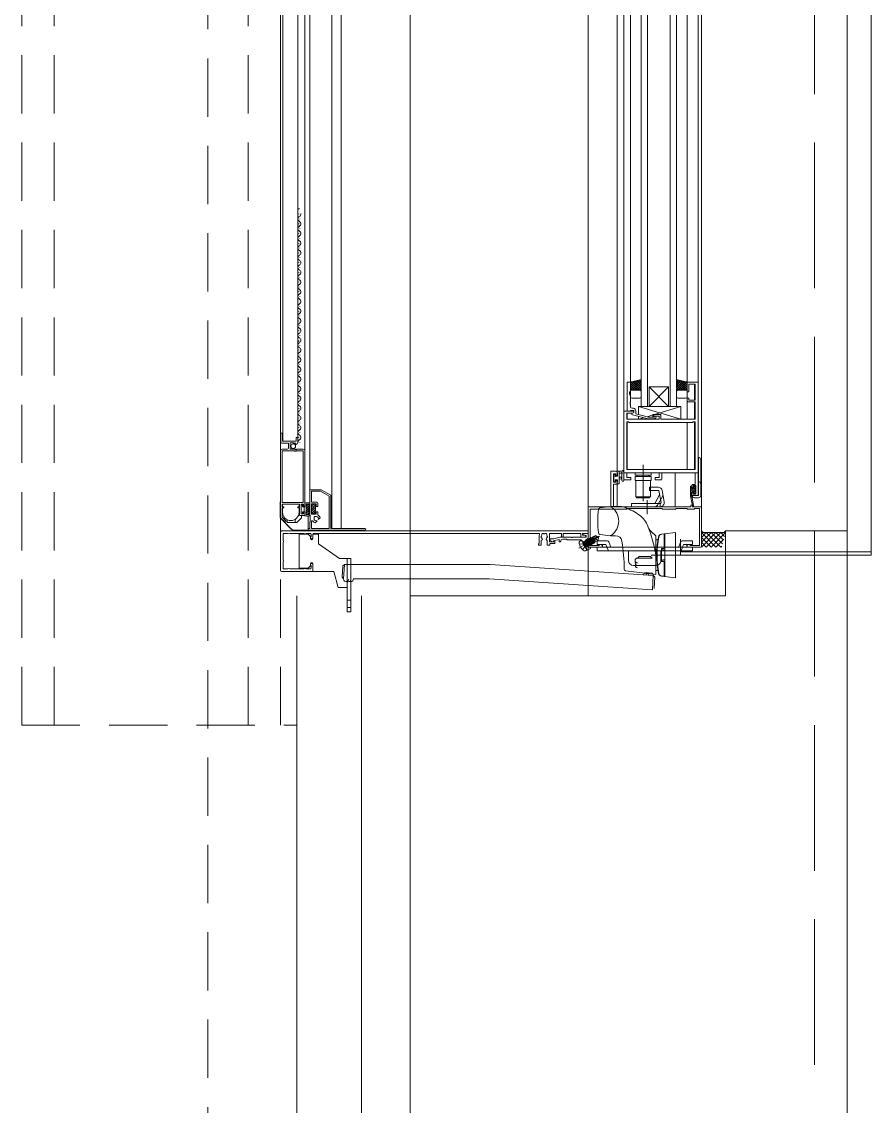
# Model space of a CAD drawing. Units: millimetres at full size, sheet at 1:30. Extents: x -16828 to 149130, y 47892 to 100313.
# Drawn here: x 30570 to 31095, y 53930 to 54601 of the extents above; entities that cross this region are included whole.
import ezdxf

# ---------------------------------------------------------------- set-up
doc = ezdxf.new("R2010")
doc.units = ezdxf.units.MM
doc.header["$LTSCALE"] = 30
doc.linetypes.add('DASHED1', pattern=[1.8, 1.2, -0.6])
doc.linetypes.add('DASHED3', pattern=[4, 3, -1])
for name, color, linetype, lineweight in [('0-1', 7, 'Continuous', 15), ('2-1_躯体', 7, 'Continuous', 15), ('2-3_間仕切り', 7, 'Continuous', 15), ('2-A_建具', 7, 'Continuous', 15)]:
    doc.layers.add(name, color=color, linetype=linetype, lineweight=lineweight)

msp = doc.modelspace()

# ---------------------------------------------------------------- linework, layer by layer
at = {"layer": '0-1', "linetype": 'DASHED3'}
msp.add_line((31059.96, 58725.86), (31059.96, 50675.86), dxfattribs=at)
at = {"layer": '0-1'}
for p, q in [((31079.96, 58725.86), (31079.96, 50655.86)), ((30809.96, 55225.86), (30809.96, 51225.86))]:
    msp.add_line(p, q, dxfattribs=at)
at = {"layer": '0-1', "linetype": 'DASHED1'}
for p, q in [((31079.96, 57745.86), (31079.96, 50655.86)), ((30684.96, 55225.86), (30684.96, 51225.86))]:
    msp.add_line(p, q, dxfattribs=at)
at = {"layer": '2-1_躯体'}
for p, q in [((31004.96, 54285.86), (31004.96, 54245.86)), ((31004.96, 54285.86), (31079.96, 54285.86)), ((31079.96, 54285.86), (31079.96, 50655.86)), ((30809.96, 54245.86), (31004.96, 54245.86)), ((30809.96, 54245.86), (30809.96, 51225.86))]:
    msp.add_line(p, q, dxfattribs=at)
at = {"layer": '2-1_躯体', "linetype": 'DASHED3'}
msp.add_line((31059.96, 54285.86), (31059.96, 50675.86), dxfattribs=at)
at = {"layer": '2-3_間仕切り'}
for p, q in [((30739.96, 54245.86), (30739.96, 51295.86)), ((30779.96, 54245.86), (30779.96, 51255.86))]:
    msp.add_line(p, q, dxfattribs=at)
at = {"layer": '2-A_建具', "linetype": 'DASHED1'}
for p, q in [((30569.96, 54165.86), (30569.96, 55100.86)), ((30589.96, 54165.86), (30589.96, 55100.86)), ((30709.96, 54165.86), (30709.96, 55100.86)), ((30729.96, 54165.86), (30729.96, 54260.86)), ((30569.96, 54165.86), (30739.96, 54165.86))]:
    msp.add_line(p, q, dxfattribs=at)
at = {"layer": '2-A_建具'}
for p, q in [((30919.96, 54245.86), (30919.96, 55055.86)), ((31094.96, 54270.86), (31094.96, 55030.86)), ((30989.96, 55025.36), (30989.96, 54276.36)), ((30729.96, 55015.86), (30729.96, 54285.86)), ((30747.96, 54998.52), (30747.96, 54308.06)), ((30941.96, 54984.59), (30941.96, 54317.13)), ((30937.96, 54981.96), (30937.96, 54319.76)), ((30981.16, 54946.86), (30981.16, 54354.86)), ((30952.66, 54938.86), (30952.66, 54362.86)), ((30956.66, 54938.86), (30956.66, 54362.86)), ((30970.66, 54362.86), (30970.66, 54938.86)), ((30974.66, 54362.86), (30974.66, 54938.86)), ((30946.16, 54929.86), (30946.16, 54371.86)), ((30731.26, 54650.86), (30731.26, 54341.45)), ((30740.66, 54343.36), (30740.66, 54650.86)), ((30744.96, 54650.86), (30744.96, 54335.46)), ((30761.56, 54287.36), (30761.56, 54650.86)), ((30767.46, 54287.36), (30767.46, 54650.86)), ((30741.16, 54481.76), (30741.16, 54481.56)), ((30741.16, 54475.76), (30741.16, 54475.56)), ((30741.16, 54475.06), (30741.16, 54474.86)), ((30741.92, 54478.76), (30741.92, 54478.56)), ((30741.16, 54469.76), (30741.16, 54469.56)), ((30741.92, 54472.76), (30741.92, 54472.56)), ((30741.16, 54463.76), (30741.16, 54463.56)), ((30741.92, 54466.76), (30741.92, 54466.56)), ((30741.92, 54460.76), (30741.92, 54460.56)), ((30741.16, 54457.76), (30741.16, 54457.56)), ((30741.92, 54454.76), (30741.92, 54454.56)), ((30741.16, 54451.76), (30741.16, 54451.56)), ((30741.92, 54448.76), (30741.92, 54448.56)), ((30741.16, 54445.76), (30741.16, 54445.56)), ((30741.92, 54442.76), (30741.92, 54442.56)), ((30741.16, 54439.76), (30741.16, 54439.56)), ((30741.16, 54433.76), (30741.16, 54433.56)), ((30741.92, 54436.76), (30741.92, 54436.56)), ((30741.16, 54427.76), (30741.16, 54427.56)), ((30741.92, 54430.76), (30741.92, 54430.56)), ((30741.16, 54421.76), (30741.16, 54421.56)), ((30741.92, 54424.76), (30741.92, 54424.56)), ((30741.16, 54415.76), (30741.16, 54415.56)), ((30741.92, 54418.76), (30741.92, 54418.56)), ((30741.16, 54409.76), (30741.16, 54409.56)), ((30741.92, 54412.76), (30741.92, 54412.56)), ((30741.16, 54403.76), (30741.16, 54403.56)), ((30741.16, 54403.06), (30741.16, 54402.86)), ((30741.92, 54406.76), (30741.92, 54406.56)), ((30741.92, 54400.76), (30741.92, 54400.56)), ((30741.16, 54397.76), (30741.16, 54397.56)), ((30741.92, 54394.76), (30741.92, 54394.56)), ((30741.16, 54391.76), (30741.16, 54391.56)), ((30741.92, 54388.76), (30741.92, 54388.56)), ((30741.16, 54385.76), (30741.16, 54385.56)), ((30741.92, 54382.76), (30741.92, 54382.56)), ((30741.16, 54379.76), (30741.16, 54379.56)), ((30741.16, 54373.76), (30741.16, 54373.56)), ((30741.92, 54376.76), (30741.92, 54376.56)), ((30946.16, 54377.86), (30952.66, 54379.36)), ((30946.16, 54373.09), (30952.36, 54379.29)), ((30946.16, 54374.5), (30950.52, 54378.87)), ((30946.16, 54375.92), (30948.69, 54378.44)), ((30946.16, 54377.33), (30946.85, 54378.02)), ((30950.27, 54372.86), (30946.16, 54376.98)), ((30948.86, 54372.86), (30946.16, 54375.56)), ((30947.45, 54372.86), (30946.16, 54374.15)), ((30951.69, 54372.86), (30946.59, 54377.96)), ((30947.35, 54372.86), (30952.66, 54378.17)), ((30952.66, 54373.3), (30947.74, 54378.23)), ((30948.76, 54372.86), (30952.66, 54376.76)), ((30952.66, 54374.72), (30948.89, 54378.49)), ((30952.66, 54376.13), (30950.04, 54378.76)), ((30950.17, 54372.86), (30952.66, 54375.35)), ((30952.66, 54377.55), (30951.19, 54379.02)), ((30951.59, 54372.86), (30952.66, 54373.93)), ((30952.66, 54378.96), (30952.34, 54379.29)), ((30957.66, 54374.86), (30957.66, 54362.86)), ((30957.66, 54374.86), (30969.66, 54362.86)), ((30969.66, 54374.86), (30957.66, 54362.86)), ((30957.66, 54374.86), (30969.66, 54374.86)), ((30969.66, 54362.86), (30969.66, 54374.86)), ((30981.16, 54377.86), (30974.66, 54379.36)), ((30974.66, 54378.96), (30974.98, 54379.29)), ((30974.66, 54377.55), (30976.13, 54379.02)), ((30974.66, 54376.13), (30977.28, 54378.76)), ((30974.66, 54374.72), (30978.43, 54378.49)), ((30974.66, 54373.3), (30979.58, 54378.23)), ((30979.97, 54372.86), (30974.66, 54378.17)), ((30978.56, 54372.86), (30974.66, 54376.76)), ((30977.15, 54372.86), (30974.66, 54375.35)), ((30975.73, 54372.86), (30974.66, 54373.93)), ((30981.16, 54373.09), (30974.96, 54379.29)), ((30975.63, 54372.86), (30980.73, 54377.96)), ((30981.16, 54374.5), (30976.79, 54378.87)), ((30977.04, 54372.86), (30981.16, 54376.98)), ((30978.46, 54372.86), (30981.16, 54375.56)), ((30981.16, 54375.92), (30978.63, 54378.44)), ((30979.87, 54372.86), (30981.16, 54374.15)), ((30981.16, 54377.33), (30980.47, 54378.02)), ((30981.66, 54377.86), (30987.96, 54377.86)), ((30985.76, 54376.66), (30985.76, 54366.66)), ((30741.16, 54367.76), (30741.16, 54367.56)), ((30741.92, 54370.76), (30741.92, 54370.56)), ((30952.66, 54372.86), (30946.16, 54372.86)), ((30946.16, 54368.86), (30946.16, 54371.86)), ((30947.16, 54372.86), (30951.66, 54372.86)), ((30951.66, 54367.86), (30947.16, 54367.86)), ((30952.66, 54371.86), (30952.66, 54368.86)), ((30974.66, 54372.86), (30981.16, 54372.86)), ((30974.66, 54371.86), (30974.66, 54368.86)), ((30980.16, 54372.86), (30975.66, 54372.86)), ((30975.66, 54367.86), (30980.16, 54367.86)), ((30981.16, 54368.86), (30981.16, 54371.86)), ((30741.16, 54361.76), (30741.16, 54361.56)), ((30741.92, 54364.76), (30741.92, 54364.56)), ((30946.04, 54365.09), (30946.16, 54364.9)), ((30946.16, 54364.9), (30946.16, 54364.82)), ((30946.16, 54363.9), (30946.16, 54362.66)), ((30947.16, 54361.66), (30947.96, 54361.66)), ((30977.16, 54362.86), (30951.16, 54362.86)), ((30951.16, 54357.88), (30951.16, 54362.86)), ((30951.16, 54362.86), (30977.16, 54354.86)), ((30951.76, 54362.86), (30975.76, 54362.86)), ((30977.16, 54362.86), (30960.91, 54357.86)), ((30977.16, 54362.86), (30977.16, 54354.86)), ((30985.76, 54365.66), (30985.76, 54354.86)), ((30741.16, 54355.76), (30741.16, 54355.56)), ((30741.92, 54358.76), (30741.92, 54358.56)), ((30948.16, 54359.86), (30941.96, 54359.86)), ((30944.16, 54358.66), (30944.16, 54354.86)), ((30944.16, 54353.36), (30944.16, 54323.79)), ((30951.16, 54354.86), (30951.16, 54356.64)), ((30954.26, 54355.81), (30951.16, 54354.86)), ((30959.86, 54357.54), (30956.41, 54356.48)), ((30959.86, 54355.06), (30959.86, 54354.86)), ((30985.76, 54353.36), (30985.76, 54323.79)), ((30741.16, 54349.76), (30741.16, 54349.56)), ((30741.92, 54352.76), (30741.92, 54352.56)), ((30741.92, 54346.76), (30741.92, 54346.56)), ((30981.16, 54352.93), (30981.16, 54323.79)), ((30730.16, 54345.86), (30730.16, 54340.66)), ((30738.4, 54339.62), (30738.83, 54340.05)), ((30740.66, 54340.56), (30740.66, 54343.36)), ((30741.16, 54343.76), (30741.16, 54343.56)), ((30741.92, 54340.76), (30741.92, 54340.56)), ((30734.26, 54336.46), (30730.96, 54336.46)), ((30739.16, 54336.16), (30738.86, 54336.46)), ((30739.33, 54339.76), (30739.27, 54339.51)), ((30953.96, 54304.36), (30953.96, 54326.79)), ((30988.08, 54307.86), (30988.08, 54331.36)), ((30989.58, 54329.86), (30989.58, 54307.86)), ((30935.66, 54319.46), (30935.66, 54320.06)), ((30935.75, 54320.27), (30936.25, 54320.77)), ((30936.76, 54320.56), (30936.76, 54320.22)), ((30938.26, 54322.86), (30940.94, 54322.86)), ((30939.16, 54322.86), (30939.16, 54315.26)), ((30940.34, 54321.66), (30939.16, 54321.66)), ((30940.76, 54317.13), (30940.76, 54321.09)), ((30987.96, 54321.86), (30941.96, 54321.86)), ((30948.96, 54321.86), (30948.96, 54320.36)), ((30958.96, 54321.86), (30948.96, 54321.86)), ((30958.96, 54320.36), (30948.96, 54320.36)), ((30950.36, 54319.56), (30950.36, 54319.86)), ((30957.56, 54319.56), (30957.56, 54319.86)), ((30958.96, 54320.36), (30958.96, 54321.86)), ((30965.46, 54321.86), (30965.46, 54317.86)), ((30973.76, 54321.86), (30973.76, 54300.86)), ((30935.66, 54316.46), (30935.66, 54316.96)), ((30935.86, 54317.16), (30935.86, 54319.26)), ((30936.46, 54316.16), (30935.96, 54316.16)), ((30937.96, 54300.86), (30937.96, 54317.36)), ((30938.86, 54314.96), (30938.26, 54314.96)), ((30939.16, 54319.16), (30940.3, 54319.06)), ((30939.16, 54317.96), (30940.3, 54318.06)), ((30949.46, 54316.96), (30949.46, 54306.96)), ((30950.96, 54316.96), (30950.96, 54317.06)), ((30956.96, 54316.96), (30956.96, 54317.06)), ((30983.46, 54313.56), (30983.86, 54313.56)), ((30983.97, 54313.54), (30984.14, 54313.37)), ((30984.16, 54313.26), (30984.16, 54312.16)), ((30985.56, 54313.26), (30986.06, 54313.26)), ((30985.6, 54313.26), (30986.36, 54312.5)), ((30747.96, 54311.36), (30747.96, 54295.53)), ((30754.96, 54311.36), (30747.96, 54311.36)), ((30748.96, 54310.36), (30748.96, 54303.56)), ((30754.69, 54310.36), (30748.96, 54310.36)), ((30759.96, 54307.32), (30754.69, 54310.36)), ((30760.96, 54307.9), (30754.96, 54311.36)), ((30759.96, 54287.36), (30759.96, 54307.32)), ((30760.96, 54287.36), (30760.96, 54307.9)), ((30958.46, 54306.96), (30949.46, 54306.96)), ((30949.96, 54306.36), (30957.96, 54306.36)), ((30950.96, 54306.86), (30950.96, 54306.96)), ((30956.96, 54306.86), (30956.96, 54306.96)), ((30963.71, 54310.86), (30957.96, 54310.86)), ((30961.12, 54302.86), (30964.18, 54308.17)), ((30962.85, 54301.86), (30965.92, 54307.17)), ((30963.71, 54310.86), (30965.02, 54303.45)), ((30965.75, 54310.79), (30966.99, 54303.79)), ((30983.16, 54313), (30986.36, 54309.8)), ((30983.16, 54311.65), (30984.99, 54309.83)), ((30983.16, 54310.31), (30984.16, 54309.31)), ((30983.16, 54308.96), (30984.16, 54307.96)), ((30983.16, 54307.61), (30983.21, 54307.56)), ((30983.16, 54307.56), (30984.57, 54301.3)), ((30984.16, 54307.56), (30984.17, 54307.47)), ((30984.18, 54307.86), (30988.08, 54307.86)), ((30984.34, 54306.45), (30985.16, 54301.41)), ((30987.96, 54307.86), (30984.66, 54307.86)), ((30985.26, 54312.25), (30986.16, 54311.35)), ((30985.26, 54308.96), (30985.26, 54309.3)), ((30985.33, 54309.49), (30985.92, 54308.89)), ((30988.08, 54306.36), (30985.68, 54306.36)), ((30986.27, 54309.25), (30985.77, 54308.75)), ((30986.16, 54312.26), (30986.16, 54310.26)), ((30986.36, 54312.96), (30986.36, 54312.46)), ((30986.36, 54310.06), (30986.36, 54309.46)), ((30729.76, 54303.56), (30729.76, 54294.25)), ((30729.76, 54303.56), (30729.76, 54294.25)), ((30731.16, 54300.88), (30731.16, 54302.36)), ((30731.16, 54297.36), (30731.16, 54300.04)), ((30741.36, 54300.88), (30741.36, 54302.36)), ((30741.36, 54297.36), (30741.36, 54300.04)), ((30742.56, 54296.46), (30742.56, 54301.96)), ((30743.56, 54301.96), (30742.56, 54301.96)), ((30743.56, 54300.71), (30743.56, 54301.96)), ((30743.56, 54300.71), (30744.96, 54300.71)), ((30744.46, 54297.71), (30744.46, 54300.71)), ((30744.96, 54303.21), (30747.96, 54303.21)), ((30744.96, 54300.71), (30744.96, 54303.21)), ((30745.66, 54302.41), (30747.46, 54302.41)), ((30745.66, 54302.41), (30745.66, 54296.01)), ((30745.66, 54300.99), (30747.07, 54302.41)), ((30745.66, 54299.58), (30747.46, 54301.38)), ((30745.66, 54298.16), (30747.46, 54299.96)), ((30747.46, 54296.01), (30747.46, 54302.41)), ((30747.96, 54295.21), (30747.96, 54303.21)), ((30748.96, 54303.56), (30752.36, 54303.56)), ((30748.96, 54302.56), (30748.96, 54296.19)), ((30751.86, 54302.56), (30748.96, 54302.56)), ((30748.96, 54300.83), (30750.49, 54302.36)), ((30748.96, 54302.16), (30748.96, 54296.56)), ((30748.96, 54299.42), (30751.46, 54301.92)), ((30748.96, 54298), (30751.46, 54300.5)), ((30751.26, 54302.36), (30749.16, 54302.36)), ((30751.46, 54298.16), (30751.46, 54302.16)), ((30751.86, 54301.06), (30751.86, 54302.56)), ((30752.86, 54301.06), (30751.86, 54301.06)), ((30752.86, 54303.06), (30752.86, 54301.06)), ((30927.16, 54300.1), (30933.9, 54300.93)), ((30933.9, 54300.93), (30939.74, 54300.93)), ((30955.96, 54302.86), (30946.71, 54302.86)), ((30946.71, 54302.86), (30946.71, 54300.86)), ((30956.36, 54302.46), (30955.96, 54302.86)), ((30956.56, 54302.46), (30956.36, 54302.46)), ((30956.46, 54304.86), (30956.46, 54296.23)), ((30956.56, 54302.46), (30956.96, 54302.86)), ((30964.52, 54302.86), (30956.96, 54302.86)), ((30964.46, 54302.86), (30964.46, 54300.86)), ((30730.05, 54293.57), (30736.77, 54286.85)), ((30730.05, 54293.57), (30736.67, 54286.95)), ((30738.96, 54293.03), (30738.96, 54291.16)), ((30742.76, 54293.96), (30739.96, 54291.16)), ((30743.56, 54296.46), (30742.56, 54296.46)), ((30742.76, 54295.36), (30742.76, 54293.96)), ((30744.96, 54297.71), (30743.56, 54297.71)), ((30743.56, 54296.46), (30743.56, 54297.71)), ((30744.96, 54295.21), (30744.96, 54297.71)), ((30744.96, 54295.21), (30746.16, 54295.21)), ((30745.66, 54296.75), (30747.46, 54298.55)), ((30745.66, 54296.01), (30747.46, 54296.01)), ((30746.33, 54296.01), (30747.46, 54297.13)), ((30746.76, 54295.21), (30747.96, 54295.21)), ((30746.96, 54295.21), (30746.96, 54287.36)), ((30747.96, 54295.53), (30748.16, 54295.33)), ((30748.16, 54295.33), (30748.16, 54291.54)), ((30748.96, 54296.59), (30751.46, 54299.09)), ((30748.96, 54296.19), (30751.86, 54296.16)), ((30749.16, 54296.36), (30751.26, 54296.36)), ((30750.15, 54296.36), (30751.36, 54297.58)), ((30750.61, 54294.21), (30750.61, 54293.36)), ((30751.96, 54294.71), (30751.11, 54294.71)), ((30751.46, 54296.56), (30751.46, 54297.56)), ((30751.86, 54297.66), (30752.86, 54297.66)), ((30751.86, 54296.16), (30751.86, 54297.66)), ((30752.86, 54297.66), (30752.86, 54295.69)), ((30754.37, 54294.01), (30753.21, 54292.84)), ((30734.06, 54292.76), (30734.06, 54291.16)), ((30739.96, 54291.16), (30734.06, 54291.16)), ((30738.09, 54286.36), (30747.26, 54286.36)), ((30746.96, 54287.36), (30746.96, 54286.36)), ((30747.96, 54287.36), (30746.96, 54287.36)), ((30746.96, 54286.36), (30782.06, 54286.36)), ((30748.16, 54291.54), (30747.96, 54291.34)), ((30747.96, 54291.34), (30747.96, 54287.36)), ((30748.96, 54291.7), (30748.96, 54287.36)), ((30748.96, 54287.36), (30759.96, 54287.36)), ((30752.48, 54292.12), (30751.31, 54290.95)), ((30782.06, 54287.36), (30760.96, 54287.36)), ((30730.46, 54285.86), (30729.96, 54285.36)), ((30919.96, 54285.86), (30729.96, 54285.86)), ((30729.96, 54285.36), (30729.96, 54261.36)), ((30741.41, 54283.86), (30747.01, 54283.86)), ((30741.41, 54262.86), (30741.41, 54283.86)), ((30747.01, 54283.86), (30748.51, 54282.36)), ((30748.51, 54282.36), (30748.51, 54281.06)), ((30749.91, 54283.86), (30753.41, 54283.86)), ((30749.91, 54281.06), (30749.91, 54283.86)), ((30749.96, 54281.61), (30749.96, 54283.86)), ((30750.32, 54284.36), (30889.63, 54284.36)), ((30891.02, 54282.44), (30891.07, 54282.56)), ((30891.25, 54281.56), (30891.16, 54281.65)), ((30891.27, 54283.21), (30891.28, 54283.36)), ((30891.71, 54280.66), (30891.71, 54280.8)), ((30892.46, 54284.18), (30892.61, 54284.14)), ((30893.11, 54284.14), (30893.26, 54284.18)), ((30894.01, 54280.8), (30894.01, 54280.66)), ((30894.43, 54283.36), (30894.45, 54283.21)), ((30894.56, 54281.65), (30894.47, 54281.56)), ((30894.65, 54282.56), (30894.7, 54282.44)), ((30915.81, 54280.19), (30914.89, 54279.55)), ((30915.81, 54280.19), (30919.31, 54274.13)), ((30917.71, 54279.53), (30917.86, 54279.62)), ((30917.71, 54279.53), (30917.71, 54279.09)), ((30920.44, 54276.54), (30917.86, 54279.62)), ((30917.86, 54279.62), (30918.24, 54279.4)), ((30918.31, 54279.88), (30918.31, 54279.44)), ((30918.92, 54279.79), (30918.84, 54279.75)), ((30918.92, 54280.23), (30919.07, 54280.32)), ((30918.92, 54280.23), (30918.92, 54279.79)), ((30918.92, 54280.23), (30921.5, 54277.15)), ((30921.13, 54277.37), (30918.92, 54279.79)), ((30919.07, 54280.32), (30919.45, 54280.1)), ((30921.66, 54277.24), (30919.07, 54280.32)), ((30919.53, 54280.14), (30919.45, 54280.1)), ((30919.45, 54280.1), (30921.66, 54277.68)), ((30919.53, 54280.58), (30919.68, 54280.67)), ((30919.53, 54280.58), (30919.53, 54280.14)), ((30919.53, 54280.58), (30922.11, 54277.5)), ((30921.73, 54277.72), (30919.53, 54280.14)), ((30919.68, 54280.67), (30920.06, 54280.45)), ((30922.26, 54277.59), (30919.68, 54280.67)), ((30920.13, 54280.49), (30920.06, 54280.45)), ((30920.06, 54280.45), (30922.26, 54278.03)), ((30920.13, 54280.93), (30920.28, 54281.02)), ((30920.13, 54280.93), (30920.13, 54280.49)), ((30920.13, 54280.93), (30922.72, 54277.85)), ((30922.34, 54278.07), (30920.13, 54280.49)), ((30920.28, 54281.02), (30920.66, 54280.8)), ((30922.87, 54277.94), (30920.28, 54281.02)), ((30920.74, 54280.84), (30920.66, 54280.8)), ((30920.66, 54280.8), (30922.87, 54278.38)), ((30920.74, 54281.28), (30920.89, 54281.37)), ((30920.74, 54281.28), (30920.74, 54280.84)), ((30920.74, 54281.28), (30923.32, 54278.2)), ((30922.94, 54278.42), (30920.74, 54280.84)), ((30920.89, 54281.37), (30921.27, 54281.15)), ((30923.47, 54278.29), (30920.89, 54281.37)), ((30921.34, 54281.19), (30921.27, 54281.15)), ((30921.27, 54281.15), (30923.47, 54278.73)), ((30921.34, 54279.34), (30927.03, 54282.63)), ((30921.34, 54281.63), (30921.5, 54281.72)), ((30921.34, 54281.63), (30921.34, 54281.19)), ((30921.34, 54281.63), (30921.76, 54281.14)), ((30923.55, 54278.77), (30921.34, 54281.19)), ((30921.91, 54281.23), (30921.5, 54281.72)), ((30922.56, 54281.9), (30921.87, 54281.5)), ((30924.92, 54281.41), (30921.97, 54280.7)), ((30922.1, 54280.73), (30923.93, 54278.55)), ((30924.08, 54278.64), (30922.29, 54280.78)), ((30922.49, 54280.83), (30924.08, 54279.08)), ((30922.54, 54281.94), (30922.69, 54281.68)), ((30923.1, 54280.97), (30924.19, 54279.08)), ((30924.19, 54279.08), (30926.17, 54280.23)), ((30924.5, 54282.73), (30925.83, 54282.11)), ((30924.52, 54283.08), (30926.15, 54282.29)), ((30924.92, 54281.41), (30926.3, 54282.03)), ((30924.92, 54280.6), (30926.1, 54280.19)), ((30931.84, 54279.73), (30925.46, 54279.73)), ((30925.46, 54279.73), (30925.46, 54277.43)), ((30925.83, 54282.11), (30926.15, 54282.29)), ((30926.15, 54282.29), (30926.3, 54282.03)), ((30926.17, 54280.23), (30926.3, 54282.03)), ((30933.9, 54282.93), (30927.16, 54283.75)), ((30933.9, 54282.93), (30936.94, 54282.93)), ((30961.9, 54280.43), (30962.75, 54280.43)), ((30973.9, 54284.93), (30965.24, 54283.86)), ((30966.9, 54284.03), (30965.48, 54283.9)), ((30966.9, 54284.02), (30966.9, 54274.93)), ((30967.4, 54283.53), (30966.9, 54283.53)), ((30967.4, 54284.13), (30967.4, 54257.72)), ((30973.9, 54256.93), (30973.9, 54284.93)), ((30976.96, 54270.86), (30976.96, 54280.86)), ((30978.08, 54279.74), (30984.46, 54279.74)), ((30984.46, 54279.74), (30984.46, 54277.44)), ((30998.96, 54275.86), (30989.96, 54284.86)), ((30989.96, 54275.86), (30998.96, 54284.86)), ((30989.96, 54278.86), (30995.96, 54284.86)), ((30989.96, 54281.86), (30992.96, 54284.86)), ((30995.96, 54275.86), (30989.96, 54281.86)), ((31001.96, 54275.86), (30992.96, 54284.86)), ((30992.96, 54275.86), (31001.96, 54284.86)), ((31003, 54277.82), (30995.96, 54284.86)), ((30995.96, 54275.86), (31004.96, 54284.86)), ((31003.66, 54280.17), (30998.96, 54284.86)), ((30998.96, 54275.86), (31003.81, 54280.71)), ((31004.31, 54282.51), (31001.96, 54284.86)), ((30918.57, 54277.74), (30914.31, 54275.28)), ((30917.13, 54278.91), (30917.3, 54279.01)), ((30917.18, 54279.22), (30917.25, 54279.27)), ((30917.18, 54279.22), (30919.16, 54275.8)), ((30919.84, 54276.19), (30917.25, 54279.27)), ((30917.25, 54279.27), (30917.63, 54279.05)), ((30917.71, 54279.09), (30917.63, 54279.05)), ((30917.63, 54279.05), (30919.84, 54276.63)), ((30919.91, 54276.67), (30917.71, 54279.09)), ((30918.31, 54279.44), (30918.24, 54279.4)), ((30918.24, 54279.4), (30920.44, 54276.98)), ((30918.27, 54277.34), (30919.23, 54276.28)), ((30919.31, 54274.13), (30918.29, 54273.65)), ((30918.86, 54275.91), (30919.03, 54276.01)), ((30919.31, 54276.32), (30919.23, 54276.28)), ((30919.23, 54275.84), (30919.23, 54276.28)), ((30920.47, 54278.84), (30919.43, 54278.24)), ((30919.91, 54276.67), (30919.84, 54276.63)), ((30919.84, 54276.19), (30919.84, 54276.63)), ((30928.46, 54275.86), (30919.96, 54275.86)), ((30920.29, 54276.45), (30920.44, 54276.54)), ((30920.52, 54277.02), (30920.44, 54276.98)), ((30920.44, 54276.54), (30920.44, 54276.98)), ((30921.13, 54277.37), (30921.05, 54277.33)), ((30921.05, 54276.89), (30921.05, 54277.33)), ((30921.5, 54277.15), (30921.13, 54277.37)), ((30921.5, 54277.15), (30921.66, 54277.24)), ((30921.73, 54277.72), (30921.66, 54277.68)), ((30921.66, 54277.24), (30921.66, 54277.68)), ((30922.11, 54277.5), (30921.73, 54277.72)), ((30922.11, 54277.5), (30922.26, 54277.59)), ((30922.34, 54278.07), (30922.26, 54278.03)), ((30922.26, 54277.59), (30922.26, 54278.03)), ((30922.72, 54277.85), (30922.34, 54278.07)), ((30922.72, 54277.85), (30922.87, 54277.94)), ((30922.94, 54278.42), (30922.87, 54278.38)), ((30922.87, 54277.94), (30922.87, 54278.38)), ((30923.32, 54278.2), (30922.94, 54278.42)), ((30923.32, 54278.2), (30923.47, 54278.29)), ((30923.55, 54278.77), (30923.47, 54278.73)), ((30923.47, 54278.29), (30923.47, 54278.73)), ((30923.93, 54278.55), (30923.55, 54278.77)), ((30923.93, 54278.55), (30924.08, 54278.64)), ((30924.16, 54279.12), (30924.08, 54279.08)), ((30924.08, 54278.64), (30924.08, 54279.08)), ((30925.46, 54277.43), (30930.96, 54277.43)), ((30925.46, 54275.86), (30984.46, 54275.86)), ((30925.46, 54275.86), (30925.46, 54273.56)), ((30925.46, 54273.56), (30984.46, 54273.57)), ((30930.96, 54277.43), (30931.57, 54275.93)), ((30931.57, 54275.93), (30932.5, 54273.63)), ((30932.76, 54279.11), (30934.05, 54275.93)), ((30944.96, 54273.56), (30944.96, 54267.56)), ((30964.96, 54273.56), (30964.96, 54267.56)), ((30965.4, 54274.93), (30965.4, 54266.93)), ((30965.4, 54274.93), (30967.4, 54274.93)), ((30966.14, 54274.93), (30966.14, 54273.93)), ((30967.4, 54273.93), (30966.14, 54273.93)), ((30977.16, 54279.11), (30975.87, 54275.94)), ((30976.96, 54272.86), (31094.96, 54272.86)), ((30984.46, 54277.44), (30978.96, 54277.44)), ((30981.46, 54275.86), (30989.46, 54275.86)), ((30984.46, 54275.86), (30984.46, 54273.57)), ((30992.96, 54275.86), (30989.96, 54278.86)), ((31001.96, 54275.86), (31002.65, 54276.55)), ((30766.26, 54268.86), (30773.41, 54268.86)), ((30771.11, 54235.86), (30771.11, 54268.86)), ((30773.41, 54268.86), (30773.41, 54235.86)), ((30950.46, 54269.06), (30951.46, 54270.06)), ((30950.46, 54269.06), (30959.46, 54269.06)), ((30979.1, 54270.93), (30958.9, 54270.93)), ((30967.4, 54266.93), (30965.4, 54266.93)), ((30966.14, 54267.93), (30966.14, 54266.93)), ((30966.14, 54267.93), (30967.4, 54267.93)), ((30966.9, 54266.93), (30966.9, 54257.83)), ((30976.96, 54270.86), (31094.96, 54270.86)), ((30762.91, 54260.86), (30730.46, 54260.86)), ((30747.01, 54262.86), (30741.41, 54262.86)), ((30748.51, 54264.36), (30747.01, 54262.86)), ((30748.51, 54265.66), (30748.51, 54264.36)), ((30749.91, 54260.86), (30749.91, 54265.66)), ((30749.96, 54261.36), (30749.96, 54265.11)), ((30765.59, 54250.86), (30762.91, 54260.86)), ((30768.86, 54256.17), (30769.46, 54265.15)), ((30859.46, 54265.15), (30769.46, 54265.15)), ((30960.26, 54258.35), (30859.46, 54265.15)), ((30943.17, 54261.22), (30961.9, 54258.93)), ((30947.96, 54264.56), (30961.96, 54264.56)), ((30962.75, 54261.43), (30961.9, 54261.43)), ((30768.86, 54256.17), (30767.93, 54257.24)), ((30858.86, 54256.17), (30774.84, 54256.17)), ((30959.66, 54249.37), (30858.86, 54256.17)), ((30960.26, 54258.35), (30959.66, 54249.37)), ((30960.26, 54258.35), (30961.19, 54257.29)), ((30961.19, 54257.29), (30960.72, 54250.3)), ((30965.24, 54257.99), (30973.9, 54256.93)), ((30965.48, 54257.95), (30966.9, 54257.83)), ((30966.9, 54258.33), (30967.4, 54258.33)), ((30765.59, 54250.86), (30771.11, 54250.86)), ((30773.41, 54243.01), (30771.11, 54243.01)), ((30773.41, 54238.51), (30771.11, 54238.51)), ((30773.41, 54235.86), (30771.11, 54235.86))]:
    msp.add_line(p, q, dxfattribs=at)
for points in [[(30987.96, 54307.86), (30987.96, 54993.86), (30984.66, 54993.86)], [(30944.16, 54359.86), (30944.16, 54377.86), (30945.66, 54377.86)], [(30981.16, 54367.86), (30982.16, 54367.86), (30982.16, 54366.66), (30986.03, 54366.66), (30986.03, 54376.66), (30982.16, 54376.66), (30982.16, 54371.86), (30981.16, 54371.86)], [(30946.16, 54371.86), (30945.46, 54371.86), (30945.46, 54370.86), (30946.16, 54368.94), (30946.16, 54365.82)], [(30946.96, 54358.15), (30946.96, 54358.37), (30948.16, 54359.06), (30948.16, 54360.36), (30946.36, 54360.36)], [(30949.46, 54360.16), (30949.46, 54358.34), (30957.22, 54356.26), (30960.51, 54356.26), (30960.94, 54356.69)], [(30964.86, 54357.36), (30964.86, 54354.86), (30986.03, 54354.86), (30986.03, 54365.66), (30981.66, 54365.66)], [(30947.47, 54358.66), (30943.89, 54358.66), (30943.89, 54354.86), (30963.86, 54354.86), (30963.86, 54356.86), (30960.66, 54356.86), (30960.66, 54357.86), (30964.36, 54357.86)], [(30961.78, 54355.84), (30961.01, 54355.06), (30957.06, 54355.06), (30947.33, 54357.67)], [(30964.86, 54354.86), (30964.86, 54357.86), (30959.86, 54357.86), (30959.86, 54356.26)], [(30730.66, 54340.16), (30734.76, 54340.16), (30734.76, 54336.96)], [(30739.66, 54343.36), (30739.66, 54341.36), (30731.16, 54341.36), (30731.16, 54345.86)], [(30738.86, 54336.46), (30735.86, 54336.46), (30735.86, 54340.26), (30738.06, 54340.26), (30738.06, 54339.76)], [(30729.96, 54335.46), (30729.96, 54294.05), (30732.51, 54291.51)], [(30738.6, 54335.46), (30730.96, 54335.46), (30730.96, 54303.36), (30743.96, 54303.36), (30743.96, 54335.46), (30739.92, 54335.46)], [(30733.21, 54292.21), (30730.96, 54294.47), (30730.96, 54300.06), (30731.96, 54300.06), (30731.96, 54300.86), (30730.96, 54300.86), (30730.96, 54302.36), (30741.56, 54302.36), (30741.56, 54300.86), (30740.56, 54300.86), (30740.56, 54300.06), (30741.56, 54300.06), (30741.56, 54295.36), (30744.96, 54295.36), (30744.96, 54297.61), (30744.06, 54297.61), (30744.06, 54296.36), (30742.56, 54296.36), (30742.56, 54302.36), (30744.06, 54302.36), (30744.06, 54301.11), (30744.96, 54301.11), (30744.96, 54335.46)], [(30739.74, 54335.16), (30738.77, 54335.16), (30738.6, 54335.46)], [(30743.96, 54336.46), (30740.03, 54336.46), (30739.49, 54336.01)], [(30937.96, 54322.86), (30934.06, 54322.86), (30934.06, 54300.86), (30919.96, 54300.86)], [(30937.96, 54317.06), (30937.16, 54317.06), (30937.16, 54315.96), (30935.69, 54315.96), (30935.69, 54321.23), (30937.16, 54321.23), (30937.16, 54320.06), (30937.96, 54320.06)], [(30937.22, 54319.76), (30938.16, 54319.76), (30938.16, 54321.76)], [(30943.89, 54321.86), (30943.89, 54318.86), (30946.46, 54318.86), (30946.46, 54317.36), (30942.46, 54317.36)], [(30964.96, 54317.36), (30961.46, 54317.36), (30961.46, 54318.86), (30963.96, 54318.86), (30963.96, 54321.86)], [(30984.66, 54314.66), (30986.03, 54314.66), (30986.03, 54321.86)], [(30989.96, 54300.86), (30984.46, 54300.86), (30984.46, 54301.86), (30983.46, 54301.86), (30983.46, 54300.86), (30935.69, 54300.86), (30935.69, 54314.76), (30937.46, 54314.76)], [(30938.16, 54316.06), (30938.16, 54317.36), (30936.76, 54317.36), (30936.76, 54316.46)], [(30958.46, 54306.96), (30958.46, 54316.96), (30949.46, 54316.96)], [(30983.16, 54313.26), (30983.16, 54307.56), (30984.16, 54307.56)], [(30984.96, 54308.66), (30986.46, 54308.66), (30986.46, 54313.86), (30984.96, 54313.86), (30984.96, 54312.76), (30984.16, 54312.76), (30984.16, 54314.16)], [(30949.96, 54306.36), (30949.96, 54306.86), (30957.96, 54306.86), (30957.96, 54306.36)], [(30963.29, 54312.86), (30957.96, 54312.86), (30957.96, 54310.86)], [(30984.16, 54312.16), (30985.26, 54312.16), (30985.26, 54312.96)], [(30984.16, 54308.36), (30984.16, 54309.76), (30984.96, 54309.76), (30984.96, 54308.66)], [(30984.8, 54309.76), (30984.16, 54309.76), (30984.16, 54307.56)], [(30926.66, 54276.96), (30921.16, 54276.96), (30921.16, 54299.23), (30943.96, 54299.23), (30944.39, 54299.66), (30965.53, 54299.66), (30965.96, 54299.23), (30973.96, 54299.23), (30974.39, 54299.66), (30981.03, 54299.66), (30981.46, 54299.23), (30985.46, 54299.23), (30985.89, 54299.66), (30988.76, 54299.66), (30988.76, 54276.96), (30983.26, 54276.96)], [(30731.53, 54280), (30731.46, 54280.19), (30731.46, 54283.86)], [(30731.96, 54284.36), (30734.13, 54284.36), (30734.32, 54284.29)], [(30735.6, 54284.29), (30735.79, 54284.36), (30744.13, 54284.36), (30744.32, 54284.29)], [(30745.6, 54284.29), (30745.79, 54284.36), (30748.26, 54284.36)], [(30748.76, 54283.86), (30748.76, 54282.35), (30748.67, 54282.14)], [(30753.41, 54283.86), (30753.41, 54277.86), (30766.26, 54268.86)], [(30889.66, 54282.36), (30889.66, 54278.28), (30889.36, 54277.76), (30889.36, 54277.06), (30890.96, 54277.06), (30890.96, 54279.96), (30891.28, 54280.26)], [(30894.44, 54280.26), (30894.76, 54279.96), (30894.76, 54277.06), (30896.36, 54277.06), (30896.36, 54278.06), (30899.36, 54278.06), (30899.36, 54279.46), (30898.86, 54279.46), (30898.29, 54279.06), (30896.06, 54279.06), (30896.06, 54284.36), (30903.46, 54284.36), (30903.46, 54282.46)], [(30896.51, 54280.03), (30898.45, 54278.91), (30898.67, 54279.71), (30902.06, 54280.61), (30902.06, 54279.56)], [(30909.5, 54281.96), (30902.45, 54281.96), (30898.72, 54280.96), (30896.76, 54280.96)], [(30904.26, 54280.76), (30906.66, 54280.76), (30906.96, 54280.46), (30915.66, 54280.46), (30917.34, 54277.55), (30917.53, 54277.45), (30917.81, 54276.98), (30917.8, 54276.76), (30919.42, 54273.95), (30921.36, 54275.07), (30921.36, 54275.86)], [(30904.46, 54282.46), (30904.46, 54284.36), (30915.46, 54284.36), (30915.46, 54282.19), (30918.02, 54281.96)], [(30917.17, 54283.37), (30918.76, 54283.09), (30918.76, 54281.96), (30910.42, 54281.96), (30910.23, 54281.84), (30909.68, 54281.84), (30909.5, 54281.96)], [(30918.15, 54282.95), (30916.56, 54283.23), (30916.56, 54284.36), (30919.96, 54284.36)], [(30917.71, 54279.53), (30920.29, 54276.45), (30919.91, 54276.67)], [(30918.31, 54279.88), (30920.9, 54276.8), (30921.05, 54276.89), (30918.46, 54279.97)], [(30918.31, 54279.88), (30918.46, 54279.97), (30918.84, 54279.75), (30921.05, 54277.33)], [(30919.96, 54278.01), (30918.53, 54280.48), (30919.96, 54281.31)], [(30921.5, 54281.72), (30921.87, 54281.5), (30922.05, 54281.31)], [(30925.83, 54282.11), (30921.78, 54281.15), (30924.5, 54282.73)], [(30922.54, 54281.94), (30924.52, 54283.08), (30924.5, 54282.73)], [(30925.01, 54281.46), (30924.92, 54280.6), (30923.78, 54279.78)], [(30958.92, 54285.42), (30961.9, 54282.93), (30961.9, 54258.93)], [(30989.96, 54285.86), (30990.96, 54284.86), (31003.96, 54284.86), (31004.96, 54285.86)], [(30731.53, 54268), (30731.46, 54268.19), (30731.46, 54278.53), (30731.53, 54278.72)], [(30914.49, 54277.75), (30916.51, 54277.88), (30917.61, 54277.19)], [(30916.54, 54274.2), (30917.66, 54275.9), (30917.61, 54277.19)], [(30917.42, 54278.8), (30919.69, 54276.1), (30919.84, 54276.19)], [(30919.69, 54276.1), (30919.31, 54276.32), (30918.07, 54277.68)], [(30920.9, 54276.8), (30920.52, 54277.02), (30918.31, 54279.44)], [(30919.16, 54275.8), (30919.23, 54275.84), (30918.91, 54276.22)], [(30928.96, 54276.36), (30928.96, 54276.86), (30927.87, 54277.49), (30927.26, 54277.49)], [(30978.96, 54277.44), (30978.35, 54275.94), (30977.42, 54273.64)], [(30982.66, 54277.49), (30982.05, 54277.49), (30980.96, 54276.86), (30980.96, 54276.36)], [(30731.46, 54262.86), (30731.46, 54266.53), (30731.53, 54266.72)], [(30951.46, 54270.06), (30958.46, 54270.06), (30959.46, 54269.06)], [(30734.32, 54262.43), (30734.13, 54262.36), (30731.96, 54262.36)], [(30744.32, 54262.43), (30744.13, 54262.36), (30735.79, 54262.36), (30735.6, 54262.43)], [(30748.26, 54262.36), (30745.79, 54262.36), (30745.6, 54262.43)], [(30748.67, 54264.59), (30748.76, 54264.38), (30748.76, 54262.86)], [(30767.93, 54257.24), (30768.4, 54264.22), (30769.46, 54265.15)]]:
    msp.add_lwpolyline(points, dxfattribs=at)
for points in [[(30984.53, 54352.93), (30984.96, 54353.36), (30986.03, 54353.36), (30986.03, 54323.79), (30943.89, 54323.79), (30943.89, 54353.36), (30944.96, 54353.36), (30945.39, 54352.93)], [(30958.91, 54319.56), (30949.01, 54319.56), (30949.01, 54317.06), (30958.91, 54317.06)]]:
    msp.add_lwpolyline(points, close=True, dxfattribs=at)
msp.add_circle((30737.76, 54338.21), 1.45, dxfattribs=at)
for centre, radius, start, end in [((30742.38, 54483.67), 1.72, 119.20254, 140.39293), ((30740.7, 54481.66), 1.72, 299.20254, 9.91575), ((30742.38, 54478.66), 1.72, 119.20254, 240.79746), ((30742.38, 54472.66), 1.72, 119.20254, 240.79746), ((30740.7, 54475.66), 1.72, 299.20254, 60.79746), ((30742.38, 54466.66), 1.72, 119.20254, 240.79746), ((30740.7, 54469.66), 1.72, 299.20254, 60.79746), ((30742.38, 54460.66), 1.72, 119.20254, 240.79746), ((30740.7, 54463.66), 1.72, 299.20254, 60.79746), ((30742.38, 54454.66), 1.72, 119.20254, 240.79746), ((30740.7, 54457.66), 1.72, 299.20254, 60.79746), ((30742.38, 54448.66), 1.72, 119.20254, 240.79746), ((30740.7, 54451.66), 1.72, 299.20254, 60.79746), ((30740.7, 54445.66), 1.72, 299.20254, 60.79746), ((30742.38, 54442.66), 1.72, 119.20254, 240.79746), ((30740.7, 54439.66), 1.72, 299.20254, 60.79746), ((30742.38, 54436.66), 1.72, 119.20254, 240.79746), ((30740.7, 54433.66), 1.72, 299.20254, 60.79746), ((30742.38, 54430.66), 1.72, 119.20254, 240.79746), ((30740.7, 54427.66), 1.72, 299.20254, 60.79746), ((30742.38, 54424.66), 1.72, 119.20254, 240.79746), ((30740.7, 54421.66), 1.72, 299.20254, 60.79746), ((30742.38, 54418.66), 1.72, 119.20254, 240.79746), ((30742.38, 54412.66), 1.72, 119.20254, 240.79746), ((30740.7, 54415.66), 1.72, 299.20254, 60.79746), ((30742.38, 54406.66), 1.72, 119.20254, 240.79746), ((30740.7, 54409.66), 1.72, 299.20254, 60.79746), ((30742.38, 54400.66), 1.72, 119.20254, 240.79746), ((30740.7, 54403.66), 1.72, 299.20254, 60.79746), ((30742.38, 54394.66), 1.72, 119.20254, 240.79746), ((30740.7, 54397.66), 1.72, 299.20254, 60.79746), ((30742.38, 54388.66), 1.72, 119.20254, 240.79746), ((30740.7, 54391.66), 1.72, 299.20254, 60.79746), ((30740.7, 54385.66), 1.72, 299.20254, 60.79746), ((30742.38, 54382.66), 1.72, 119.20254, 240.79746), ((30740.7, 54379.66), 1.72, 299.20254, 60.79746), ((30742.38, 54376.66), 1.72, 119.20254, 240.79746), ((30740.7, 54373.66), 1.72, 299.20254, 60.79746), ((30945.66, 54377.36), 0.5, 0, 90), ((30981.66, 54377.36), 0.5, 90, 180), ((30742.38, 54370.66), 1.72, 119.20254, 240.79746), ((30740.7, 54367.66), 1.72, 299.20254, 60.79746), ((30947.16, 54371.86), 1, 89.9999, 179.9999), ((30947.16, 54368.86), 1, 179.9999, 269.9999), ((30951.66, 54371.86), 1, 359.9999, 89.9999), ((30951.66, 54368.86), 1, 269.9999, 359.9999), ((30975.66, 54371.86), 1, 90.0001, 180.0001), ((30975.66, 54368.86), 1, 180.0001, 270.0001), ((30980.16, 54371.86), 1, 0.0001, 90.0001), ((30980.16, 54368.86), 1, 270.0001, 0.0001), ((30742.38, 54364.66), 1.72, 119.20254, 240.79746), ((30742.38, 54358.66), 1.72, 119.20254, 240.79746), ((30740.7, 54361.66), 1.72, 299.20254, 60.79746), ((30946.16, 54365.36), 0.3, 113.57818, 246.42182), ((30946.16, 54364.36), 0.3, 113.57818, 246.42182), ((30945.86, 54360.16), 0.3, 270, 0), ((30945.96, 54365.82), 0.2, 293.57818, 0), ((30945.96, 54364.82), 0.2, 293.57818, 0), ((30945.96, 54363.9), 0.2, 0, 66.42182), ((30947.16, 54362.66), 1, 180, 270), ((30946.36, 54360.16), 0.2, 90, 180), ((30947.96, 54360.16), 1.5, 0, 90), ((30981.66, 54366.16), 0.5, 180, 270), ((30742.38, 54352.66), 1.72, 119.20254, 240.79746), ((30740.7, 54355.66), 1.72, 299.20254, 60.79746), ((30947.46, 54358.15), 0.5, 180, 255), ((30961.36, 54356.26), 0.6, 315, 135), ((30964.36, 54357.36), 0.5, 0, 90), ((30742.38, 54346.66), 1.72, 119.20254, 240.79746), ((30740.7, 54349.66), 1.72, 299.20254, 60.79746), ((30730.66, 54345.86), 0.5, 0, 180), ((30730.66, 54340.66), 0.5, 180, 270), ((30739.04, 54339.84), 0.3, 345, 135), ((30739.36, 54340.56), 1.3, 275.20584, 0), ((30740.16, 54343.36), 0.5, 0, 180), ((30742.38, 54340.66), 1.72, 119.20254, 183.62276), ((30740.7, 54343.66), 1.72, 299.20254, 60.79746), ((30730.96, 54335.46), 1, 90, 180), ((30734.26, 54336.96), 0.5, 270, 0), ((30738.26, 54339.76), 0.2, 180, 315), ((30739.36, 54336.16), 0.2, 180, 310), ((30739.46, 54339.46), 0.2, 165, 275.15046), ((30739.92, 54335.26), 0.2, 90, 210), ((30743.96, 54335.46), 1, 0, 90), ((30988.08, 54329.86), 1.5, 0, 90), ((30935.96, 54320.06), 0.3, 135, 180), ((30936.46, 54320.56), 0.3, 0, 135), ((30936.76, 54319.76), 0.25, 123.05573, 326.94427), ((30936.46, 54320.22), 0.3, 303.05573, 0), ((30937.22, 54319.46), 0.3, 90, 146.94427), ((30938.26, 54322.56), 0.3, 90, 180), ((30938.16, 54321.96), 0.2, 180, 269.99999), ((30940.34, 54321.96), 0.3, 270, 330), ((30940.86, 54321.66), 0.3, 289.18976, 150), ((30941.06, 54321.09), 0.3, 109.18976, 180.04023), ((30940.94, 54323.16), 0.3, 270, 330), ((30941.46, 54322.86), 0.3, 349.47122, 150), ((30942.05, 54322.75), 0.3, 169.47122, 229.47122), ((30941.66, 54322.3), 0.3, 0, 49.47122), ((30949.86, 54319.86), 0.5, 0, 90), ((30958.06, 54319.86), 0.5, 90, 180), ((30935.86, 54319.46), 0.2, 180, 269.99999), ((30935.86, 54316.96), 0.2, 90, 180), ((30935.96, 54316.46), 0.3, 180, 269.99999), ((30936.46, 54316.46), 0.3, 270, 0), ((30937.46, 54315.26), 0.5, 270, 0), ((30938.16, 54315.86), 0.2, 90, 180), ((30938.26, 54315.26), 0.3, 180, 269.99999), ((30938.86, 54315.26), 0.3, 270, 0), ((30940.26, 54318.56), 0.5, 275.09207, 84.90793), ((30941.36, 54317.13), 0.6, 180.04023, 0.04023), ((30942.46, 54317.86), 0.5, 180, 270), ((30964.96, 54317.86), 0.5, 270, 0), ((30983.46, 54313.26), 0.3, 90, 180), ((30983.86, 54313.26), 0.3, 0, 90), ((30984.66, 54314.16), 0.5, 90, 180), ((30985.56, 54312.96), 0.3, 90, 180), ((30986.06, 54312.96), 0.3, 0, 90), ((30988.08, 54314.86), 1.5, 0, 90), ((30963.29, 54310.36), 2.5, 10, 90), ((30964.18, 54308.17), 2, 330, 10), ((30984.26, 54306.96), 0.3, 129.19754, 249.19754), ((30983.88, 54307.43), 0.3, 309.19754, 9.19754), ((30984.04, 54306.4), 0.3, 9.19754, 69.19754), ((30984.66, 54308.36), 0.5, 180, 270), ((30985.68, 54307.86), 1.5, 180, 269.99999), ((30984.8, 54310.06), 0.3, 270, 326.94427), ((30985.26, 54309.76), 0.25, 303.05573, 146.94427), ((30985.56, 54309.3), 0.3, 123.05573, 180), ((30985.56, 54308.96), 0.3, 180, 315), ((30986.16, 54312.46), 0.2, 270, 0), ((30986.16, 54310.06), 0.2, 0, 90), ((30986.06, 54309.46), 0.3, 315, 0), ((30988.08, 54307.86), 1.5, 270, 0), ((30730.76, 54303.56), 1, 143.13171, 180), ((30730.76, 54303.56), 1, 143.1335, 180), ((30749.16, 54302.16), 0.2, 90.00437, 180), ((30751.26, 54302.16), 0.2, 0, 90.00437), ((30752.36, 54303.06), 0.5, 0, 90), ((30927.28, 54299.11), 1, 97, 173.80105), ((30933.66, 54299.89), 1, 56.04765, 97), ((30928.3, 54291.93), 10.6, 303.95235, 56.04765), ((30939.74, 54291.93), 9, 68.51499, 90), ((30928.39, 54263.08), 40, 54.32281, 68.51499), ((30961.12, 54302.86), 2, 270, 330), ((30964.49, 54303.36), 0.5, 270, 10), ((30964.52, 54303.36), 2.5, 270, 10), ((30984.86, 54301.36), 0.3, 192.65862, 9.19754), ((30730.76, 54294.27), 1, 180, 224.99946), ((30736.26, 54297.36), 5.1, 180, 0), ((30746.46, 54295.21), 0.3, 180, 0), ((30749.16, 54296.56), 0.2, 180, 269.99563), ((30751.11, 54294.21), 0.5, 89.99991, 180), ((30751.96, 54293.36), 1.35, 180, 292.66469), ((30751.46, 54297.86), 0.3, 90.00291, 269.99708), ((30751.26, 54296.56), 0.2, 270, 0), ((30751.96, 54293.36), 1.35, 337.33448, 89.99856), ((30751.96, 54293.36), 2.5, 15.03785, 68.8987), ((30993.4, 54291.93), 67.5, 173.80105, 186.19895), ((30942.97, 54283.39), 15, 21.10054, 54.32281), ((30732.86, 54291.86), 0.5, 225, 45), ((30738.09, 54288.36), 2, 225.00004, 270.00004), ((30749.46, 54291.7), 0.5, 33.55866, 180), ((30751.96, 54293.36), 2.5, 213.55866, 254.96144), ((30782.06, 54286.86), 0.5, 270, 90), ((30867.4, 54254.23), 96, 10.15586, 21.10054), ((30962.13, 54289.25), 5, 200.29251, 230), ((30731.96, 54283.86), 0.5, 90.00001, 179.99999), ((30730.76, 54279.36), 1, 320.28486, 39.71514), ((30734.96, 54285.06), 1, 230.28486, 309.71514), ((30744.96, 54285.06), 1, 230.28486, 309.71514), ((30748.26, 54283.86), 0.5, 0.00001, 89.99999), ((30749.21, 54281.61), 0.75, 135.58467, 359.99998), ((30749.21, 54281.06), 0.7, 180, 0), ((30750.46, 54283.86), 0.5, 90.00001, 179.99999), ((30889.63, 54283.96), 0.4, 333.61216, 89.99994), ((30892.86, 54282.36), 3.2, 153.61222, 180.00002), ((30891.38, 54282.1), 0.5, 136.86987, 243.13005), ((30892.86, 54282.36), 1.8, 151.96927, 173.73983), ((30892, 54283.59), 0.75, 52.29964, 197.7004), ((30892.86, 54282.36), 1.8, 206.26017, 225.20714), ((30891.31, 54280.66), 0.4, 265.90396, 0.00001), ((30891.31, 54280.8), 0.4, 0.00007, 45.20724), ((30892.86, 54282.36), 1.8, 81.96925, 98.03075), ((30893.72, 54283.59), 0.75, 342.2996, 127.70036), ((30894.41, 54280.8), 0.4, 134.79276, 179.99993), ((30894.41, 54280.66), 0.4, 179.99999, 274.09604), ((30892.86, 54282.36), 1.8, 314.79286, 333.73983), ((30892.86, 54282.36), 1.8, 6.26017, 28.03073), ((30894.34, 54282.1), 0.5, 296.86995, 43.13013), ((30896.76, 54280.46), 0.5, 90, 240.00001), ((30902.56, 54279.56), 0.5, 179.99999, 0.00001), ((30904.26, 54279.56), 1.2, 90.00001, 179.99999), ((30903.96, 54282.46), 0.5, 179.99999, 0.00001), ((30915.63, 54278.48), 1.3, 125, 194.11915), ((30917.26, 54283.86), 0.5, 90, 260.00001), ((30918.06, 54282.46), 0.5, 265, 79.99999), ((30921.9, 54280.94), 0.248, 120, 287.19096), ((30927.28, 54284.74), 1, 186.19895, 263), ((30931.84, 54278.73), 1, 22.00335, 90), ((30933.66, 54283.96), 1, 263, 303.95235), ((30936.94, 54278.93), 4, 8.77765, 90), ((30822.3, 54261.22), 120, 0.47042, 8.77765), ((31020.31, 54270.93), 57.75, 168.63833, 191.36167), ((31020.2, 54270.93), 57.8, 168.68116, 173.96338), ((30962.77, 54280.9), 0.477, 267.40521, 326.37519), ((30965.48, 54281.88), 2, 97, 168.68116), ((30965.66, 54281.91), 2, 94.98257, 168.62023), ((30978.08, 54278.74), 1, 90, 158.00217), ((30923.1, 54280.36), 9, 194.11915, 225.88085), ((30916.88, 54279.34), 0.5, 210, 300), ((30917.74, 54274.83), 1.3, 225.88085, 295), ((30919.11, 54275.48), 0.5, 120, 210), ((30920.46, 54276.36), 0.5, 180, 270), ((30926.66, 54277.26), 0.3, 270, 353.30023), ((30927.26, 54277.19), 0.3, 90, 173.30023), ((30928.46, 54276.36), 0.5, 270, 0), ((31021.83, 54270.93), 59.43, 174.12941, 185.87059), ((30981.46, 54276.36), 0.5, 180, 270), ((30982.66, 54277.19), 0.3, 6.69977, 90), ((30983.26, 54277.26), 0.3, 186.69977, 270), ((30989.46, 54276.36), 0.5, 270, 0), ((30730.76, 54267.36), 1, 320.28486, 39.71514), ((30749.21, 54265.66), 0.7, 0, 180), ((30947.96, 54267.56), 3, 180.00155, 270.00122), ((30950.46, 54267.56), 1.5, 90, 270), ((30950.46, 54266.06), 1.5, 150, 270), ((30961.96, 54267.56), 3, 270.00122, 0.00127), ((30730.46, 54261.36), 0.5, 180.00001, 269.99999), ((30731.96, 54262.86), 0.5, 180.00001, 269.99999), ((30734.96, 54261.66), 1, 50.28486, 129.71514), ((30744.96, 54261.66), 1, 50.28486, 129.71514), ((30748.26, 54262.86), 0.5, 270.00001, 359.99999), ((30749.21, 54265.11), 0.75, 0.00002, 224.41533), ((30749.46, 54261.36), 0.5, 270.00001, 359.99999), ((30943.29, 54262.22), 1, 180.47042, 263), ((30950.46, 54264.56), 1.5, 150, 270), ((30955.77, 54258.65), 1.5, 56.14066, 176.14066), ((30957.27, 54258.55), 1.5, 56.14066, 176.14066), ((30958.77, 54258.45), 1.5, 356.14066, 176.14066), ((31020.2, 54270.93), 57.8, 186.03662, 191.31884), ((30962.78, 54260.96), 0.462, 32.56402, 93.34193), ((30965.48, 54259.97), 2, 191.31884, 263), ((30965.66, 54259.94), 2, 191.3816, 265.0156), ((30770.35, 54256.07), 1.5, 176.14066, 356.14066), ((30771.85, 54255.97), 1.5, 236.14066, 356.14066), ((30773.35, 54255.87), 1.5, 236.14066, 356.14066)]:
    msp.add_arc(centre, radius, start, end, dxfattribs=at)

doc.saveas('drawing.dxf')
